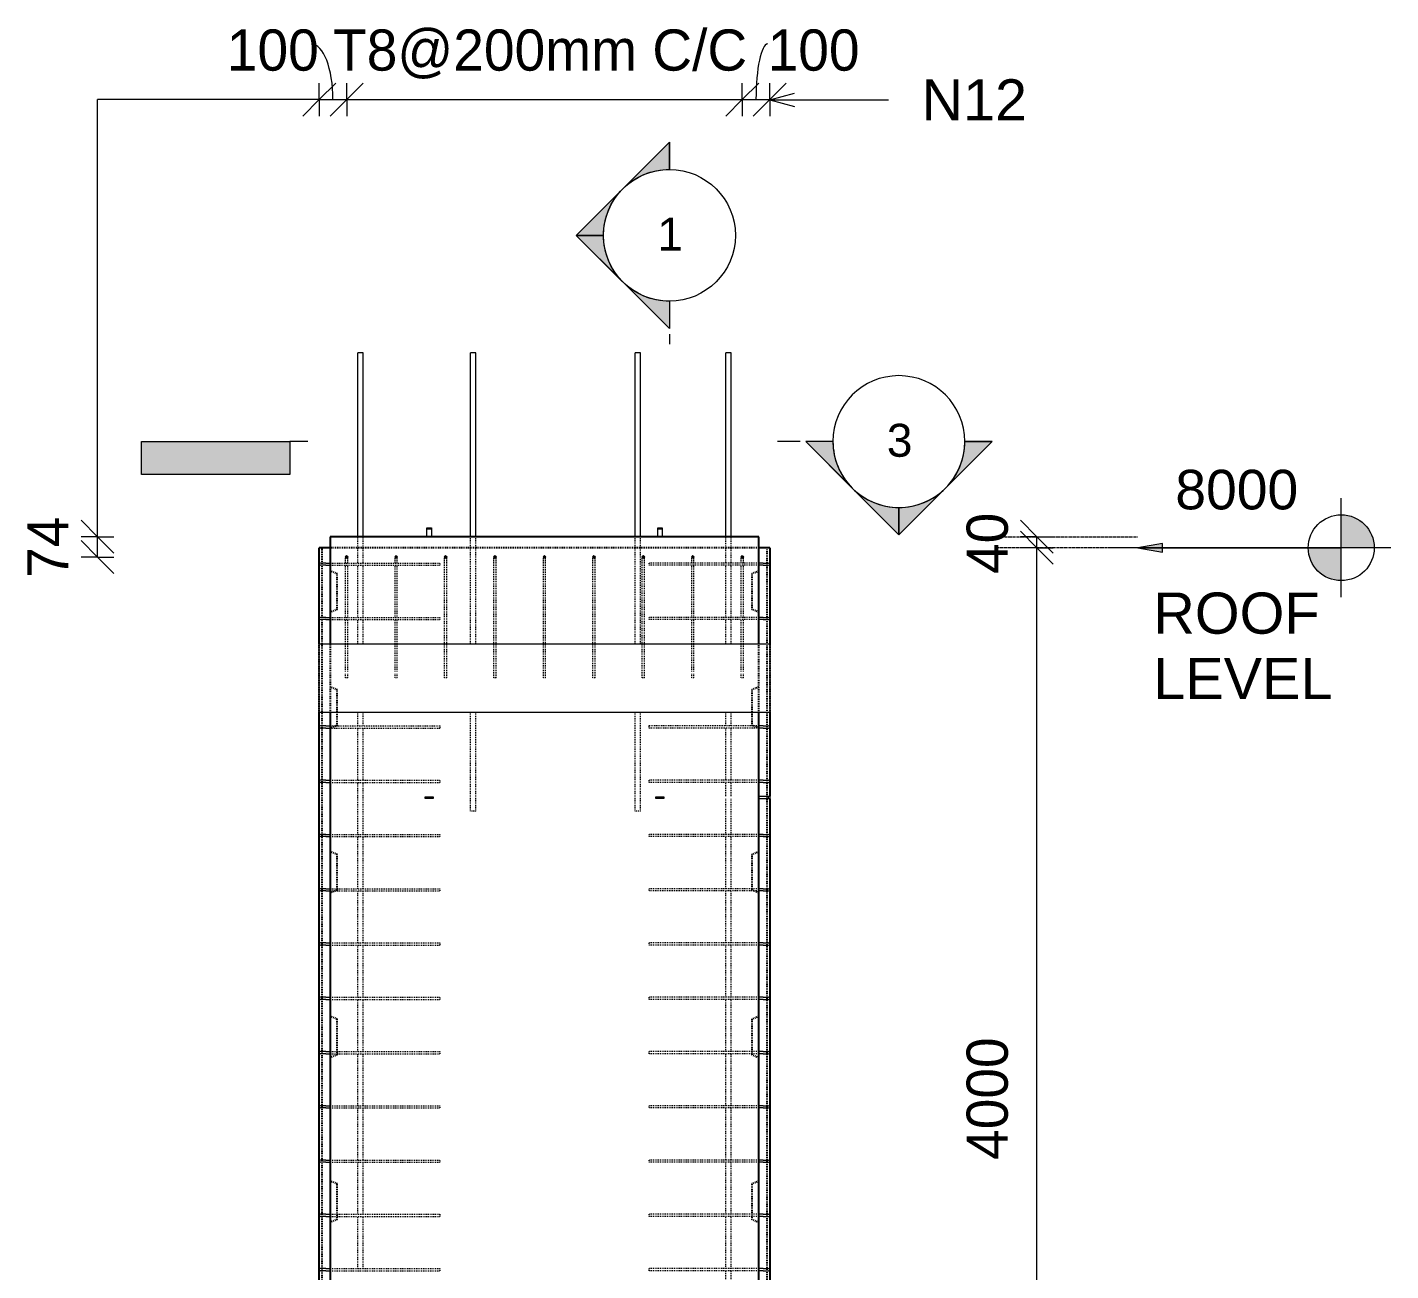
# Model space of a CAD drawing. Header units: millimetres. Extents: x -12091 to 4065, y -2596 to 12430.
# Drawn here: x -7769 to -2804, y 5026 to 9556 of the extents above; entities that cross this region are included whole.
import ezdxf

# ---------------------------------------------------------------- set-up
doc = ezdxf.new("R2010")
doc.units = ezdxf.units.MM
doc.linetypes.add('Dash', pattern=[6.36, 3.18, -3.18])
doc.linetypes.add('Overhead', pattern=[3.97, 2.38, -1.59])
for name, color, linetype, lineweight in [('A-ANNO-DIMS', 211, 'Continuous', 9), ('A-ANNO-DIMS-60', 211, 'Continuous', 9), ('A-DETL-MBND', 5, 'Continuous', 18), ('A-FLOR-OVHD', 1, 'Overhead', 18), ('A-GENM', 13, 'Continuous', 18), ('A-WALL', 113, 'Continuous', 25), ('A-WALL-HDLN', 110, 'Dash', 25), ('G-ANNO-DIMS', 111, 'Continuous', 9), ('G-ANNO-SYMB', 111, 'Continuous', 9), ('G-ANNO-TEXT', 231, 'Continuous', 9), ('S-BEAM', 12, 'Continuous', 18), ('S-RBAR', 171, 'Continuous', 18)]:
    doc.layers.add(name, color=color, linetype=linetype, lineweight=lineweight)
doc.styles.add('Arial', font='arial.ttf', dxfattribs={"height": 120})
doc.styles.add('Arial_1', font='arial.ttf', dxfattribs={"height": 150})
doc.styles.add('Arial_2', font='arial.ttf', dxfattribs={"height": 144})
doc.styles.add('Nirmala UI Semilight', font='NirmalaS.ttf', dxfattribs={"height": 150})
doc.dimstyles.new('Arrow_Filled_-_2_5_NI_UI_1', dxfattribs={"dimscale": 304.8, "dimtxt": 157.104592, "dimasz": 0.393701, "dimexe": 0.19685, "dimexo": 0.0625, "dimgap": 0.19685, "dimtad": 1, "dimdec": 4, "dimzin": 0, "dimdsep": 46, "dimtxsty": 'Nirmala UI Semilight', "dimblk1": 'OBLIQUE', "dimblk2": 'OBLIQUE', "dimsah": 1, "dimcen": 0.09, "dimazin": 0, "dimtfac": 1, "dimtdec": 4, "dimtix": 1, "dimtmove": 0, "dimatfit": 3, "dimfxl": 0.19685, "dimfxlon": 1, "dimtvp": 1, "dimtolj": 1, "dimtzin": 0, "dimarcsym": 2})
doc.dimstyles.new('Arrow_Filled_-_2_5_NI_UI_2', dxfattribs={"dimscale": 304.8, "dimtxt": 157.104592, "dimasz": 0.393701, "dimexe": 0.19685, "dimexo": 0.0625, "dimgap": 0.19685, "dimtad": 1, "dimdec": 4, "dimzin": 0, "dimdsep": 46, "dimtxsty": 'Nirmala UI Semilight', "dimblk1": 'OBLIQUE', "dimblk2": 'OBLIQUE', "dimsah": 1, "dimcen": 0.09, "dimazin": 0, "dimtfac": 1, "dimtdec": 4, "dimtix": 1, "dimtmove": 1, "dimatfit": 3, "dimfxl": 0.19685, "dimfxlon": 1, "dimtvp": 1, "dimtolj": 1, "dimtzin": 0, "dimarcsym": 2})

# ---------------------------------------------------------------- blocks, each defined once
blk = doc.blocks.new('RR spread anchor face based - RR-SA-7_5-260-1726841-Elevation Front')
at = {"layer": 'A-GENM'}
for p, q in [((-6313.4, 7727.8), (-6313.4, 7732.8)), ((-6313.4, 7732.8), (-6297.4, 7732.8)), ((-6313.4, 7700), (-6313.4, 7727.8)), ((-6297.4, 7727.8), (-6313.4, 7727.8)), ((-6297.4, 7732.8), (-6297.4, 7727.8)), ((-6297.4, 7727.8), (-6297.4, 7700))]:
    blk.add_line(p, q, dxfattribs=at)
blk = doc.blocks.new('RR spread anchor face based - RR-SA-2_5-200-1726821-Elevation Front')
at = {"layer": 'A-GENM'}
for p, q in [((-5105.4, 6755), (-5070.4, 6755)), ((-5070.4, 6755), (-5065.4, 6755)), ((-5070.4, 6745), (-5070.4, 6755)), ((-5065.4, 6755), (-5065.4, 6745)), ((-5070.4, 6745), (-5105.4, 6745)), ((-5065.4, 6745), (-5070.4, 6745))]:
    blk.add_line(p, q, dxfattribs=at)
blk = doc.blocks.new('RR spread anchor face based - RR-SA-1_4-160-1726851-Elevation Front')
at = {"layer": 'A-GENM'}
for p, q in [((-6320.4, 6753), (-6317.9, 6753)), ((-6320.4, 6747), (-6320.4, 6753)), ((-6317.9, 6753), (-6292.9, 6753)), ((-6317.9, 6753), (-6317.9, 6747)), ((-6292.9, 6753), (-6290.4, 6753)), ((-6292.9, 6753), (-6292.9, 6747)), ((-6290.4, 6753), (-6290.4, 6747)), ((-6317.9, 6747), (-6320.4, 6747)), ((-6292.9, 6747), (-6317.9, 6747)), ((-6290.4, 6747), (-6292.9, 6747))]:
    blk.add_line(p, q, dxfattribs=at)
blk = doc.blocks.new('Detail View - M_Section Head - Filled SHOP DWG-1002450-Elevation Front')
at = {"layer": 'G-ANNO-SYMB'}
h = blk.add_hatch(color=256, dxfattribs=at)
edge = h.paths.add_edge_path()
edge.add_line((-4934.5, -393.3), (-4835.1, -393.3))
edge.add_arc((-4595.1, -393.3), 240, 180, 225)
edge.add_line((-4764.8, -563), (-4934.5, -393.3))
h = blk.add_hatch(color=256, dxfattribs=at)
edge = h.paths.add_edge_path()
edge.add_line((-4255.7, -393.3), (-4425.4, -563))
edge.add_arc((-4595.1, -393.3), 240, 315, 360)
edge.add_line((-4355.1, -393.3), (-4255.7, -393.3))
h = blk.add_hatch(color=256, dxfattribs=at)
edge = h.paths.add_edge_path()
edge.add_line((-4595.1, -732.7), (-4764.8, -563))
edge.add_arc((-4595.1, -393.3), 240, 225, 270)
edge.add_line((-4595.1, -633.3), (-4595.1, -732.7))
h = blk.add_hatch(color=256, dxfattribs=at)
edge = h.paths.add_edge_path()
edge.add_line((-4595.1, -732.7), (-4595.1, -633.3))
edge.add_arc((-4595.1, -393.3), 240, 270, 315)
edge.add_line((-4425.4, -563), (-4595.1, -732.7))
for p, q in [((-4595.1, -732.7), (-4934.5, -393.3)), ((-4835.1, -393.3), (-4934.5, -393.3)), ((-4934.5, -393.3), (-4764.8, -563)), ((-4835.1, -393.3), (-4934.5, -393.3)), ((-4595.1, -732.7), (-4255.7, -393.3)), ((-4425.4, -563), (-4255.7, -393.3)), ((-4355.1, -393.3), (-4255.7, -393.3)), ((-4255.7, -393.3), (-4355.1, -393.3)), ((-4764.8, -563), (-4595.1, -732.7)), ((-4595.1, -732.7), (-4425.4, -563)), ((-4595.1, -633.3), (-4595.1, -732.7)), ((-4595.1, -732.7), (-4595.1, -633.3))]:
    blk.add_line(p, q, dxfattribs=at)
for start, end in [(360, 180), (180, 360), (180, 225), (315, 0), (225, 270), (270, 315)]:
    blk.add_arc((-4595.1, -393.3), 240, start, end, dxfattribs=at)
blk = doc.blocks.new('DIMBLOCK9-Elevation Front')
at = {"layer": 'A-ANNO-DIMS-60'}
for p, q in [((-6705.4, 9292.1), (-6645.4, 9352.1)), ((-6705.4, 9292.1), (-6705.4, 9352.1)), ((-6605.4, 9292.1), (-6545.4, 9352.1)), ((-6605.4, 9292.1), (-6605.4, 9352.1)), ((-6705.4, 9292.1), (-6765.4, 9232.1)), ((-6705.4, 9292.1), (-6605.4, 9292.1)), ((-6705.4, 9292.1), (-6705.4, 9232.1)), ((-6605.4, 9292.1), (-6665.4, 9232.1)), ((-6605.4, 9292.1), (-6605.4, 9232.1))]:
    blk.add_line(p, q, dxfattribs=at)
blk.add_ellipse((-6733.5, 9292.1), major_axis=(0, 202.8), ratio=0.384682, start_param=4.712389, end_param=6.283185, dxfattribs=at)
at = {"layer": 'A-ANNO-DIMS-60', "color": 0, "insert": (-7041.9, 9547.8), "char_height": 150, "width": 370.196, "attachment_point": 1, "line_spacing_factor": 1.142579, "style": 'Nirmala UI Semilight'}
blk.add_mtext('100', dxfattribs=at)
blk = doc.blocks.new('_Oblique')
at = {"color": 0, "linetype": 'ByBlock', "lineweight": -2}
blk.add_line((-0.5, -0.5), (0.5, 0.5), dxfattribs=at)
blk = doc.blocks.new('DIMBLOCK10-Elevation Front')
at = {"layer": 'A-ANNO-DIMS-60'}
for p, q in [((-6605.4, 9292.1), (-6545.4, 9352.1)), ((-6605.4, 9292.1), (-6605.4, 9352.1)), ((-5165.4, 9292.1), (-5105.4, 9352.1)), ((-5165.4, 9292.1), (-5165.4, 9352.1)), ((-6605.4, 9292.1), (-6665.4, 9232.1)), ((-6605.4, 9292.1), (-5165.4, 9292.1)), ((-6605.4, 9292.1), (-6605.4, 9232.1)), ((-5165.4, 9292.1), (-5225.4, 9232.1)), ((-5165.4, 9292.1), (-5165.4, 9232.1))]:
    blk.add_line(p, q, dxfattribs=at)
at = {"layer": 'A-ANNO-DIMS-60', "color": 0, "insert": (-6655.2, 9547.8), "char_height": 150, "width": 1847.55, "attachment_point": 1, "line_spacing_factor": 1.142579, "style": 'Nirmala UI Semilight'}
blk.add_mtext('T8@200mm C/C', dxfattribs=at)
blk = doc.blocks.new('DIMBLOCK11-Elevation Front')
at = {"layer": 'A-ANNO-DIMS-60'}
for p, q in [((-5165.4, 9292.1), (-5105.4, 9352.1)), ((-5165.4, 9292.1), (-5165.4, 9352.1)), ((-5065.4, 9292.1), (-5005.4, 9352.1)), ((-5065.4, 9292.1), (-5065.4, 9352.1)), ((-5165.4, 9292.1), (-5225.4, 9232.1)), ((-5165.4, 9292.1), (-5065.4, 9292.1)), ((-5165.4, 9292.1), (-5165.4, 9232.1)), ((-5065.4, 9292.1), (-5125.4, 9232.1)), ((-5065.4, 9292.1), (-5065.4, 9232.1))]:
    blk.add_line(p, q, dxfattribs=at)
blk.add_ellipse((-5073, 9292.1), major_axis=(0, 202.8), ratio=0.209126, start_param=0, end_param=1.570796, dxfattribs=at)
at = {"layer": 'A-ANNO-DIMS-60', "color": 0, "insert": (-5073, 9547.8), "char_height": 150, "width": 370.196, "attachment_point": 1, "line_spacing_factor": 1.142579, "style": 'Nirmala UI Semilight'}
blk.add_mtext('100', dxfattribs=at)
blk = doc.blocks.new('DIMBLOCK49-Elevation Front')
at = {"layer": 'A-ANNO-DIMS-60'}
for p, q in [((-7512.9, 7700), (-7572.9, 7760)), ((-7512.9, 7700), (-7572.9, 7700)), ((-7512.9, 7626), (-7512.9, 7700)), ((-7512.9, 7700), (-7452.9, 7640)), ((-7512.9, 7700), (-7452.9, 7700)), ((-7512.9, 7626), (-7572.9, 7686)), ((-7512.9, 7626), (-7572.9, 7626)), ((-7512.9, 7626), (-7452.9, 7566)), ((-7512.9, 7626), (-7452.9, 7626))]:
    blk.add_line(p, q, dxfattribs=at)
at = {"layer": 'A-ANNO-DIMS-60', "color": 0, "insert": (-7768.6, 7550.2), "char_height": 150, "width": 270.791, "attachment_point": 1, "rotation": 90, "line_spacing_factor": 1.142579, "style": 'Nirmala UI Semilight'}
blk.add_mtext('74', dxfattribs=at)
blk = doc.blocks.new('DIMBLOCK74-Elevation Front')
at = {"layer": 'A-ANNO-DIMS-60'}
for p, q in [((-4092.9, 7660), (-4152.9, 7720)), ((-4092.9, 7660), (-4152.9, 7660)), ((-4092.9, 3660), (-4092.9, 7660)), ((-4092.9, 7660), (-4032.9, 7600)), ((-4092.9, 7660), (-4032.9, 7660)), ((-4092.9, 3660), (-4152.9, 3720)), ((-4092.9, 3660), (-4152.9, 3660)), ((-4092.9, 3660), (-4032.9, 3600)), ((-4092.9, 3660), (-4032.9, 3660))]:
    blk.add_line(p, q, dxfattribs=at)
at = {"layer": 'A-ANNO-DIMS-60', "color": 0, "insert": (-4348.6, 5430.1), "char_height": 150, "width": 551.866, "attachment_point": 1, "rotation": 90, "line_spacing_factor": 1.142579, "style": 'Nirmala UI Semilight'}
blk.add_mtext('4000', dxfattribs=at)
blk = doc.blocks.new('DIMBLOCK75-Elevation Front')
at = {"layer": 'A-ANNO-DIMS-60'}
for p, q in [((-4092.9, 7700), (-4152.9, 7760)), ((-4092.9, 7660), (-4152.9, 7720)), ((-4092.9, 7700), (-4152.9, 7700)), ((-4092.9, 7660), (-4092.9, 7700)), ((-4092.9, 7700), (-4032.9, 7640)), ((-4092.9, 7700), (-4032.9, 7700)), ((-4092.9, 7660), (-4152.9, 7660)), ((-4092.9, 7660), (-4032.9, 7600)), ((-4092.9, 7660), (-4032.9, 7660))]:
    blk.add_line(p, q, dxfattribs=at)
at = {"layer": 'A-ANNO-DIMS-60', "color": 0, "insert": (-4348.6, 7564.3), "char_height": 150, "width": 277.647, "attachment_point": 1, "rotation": 90, "line_spacing_factor": 1.142579, "style": 'Nirmala UI Semilight'}
blk.add_mtext('40', dxfattribs=at)
blk = doc.blocks.new('Spot Elevations - M_Spot Elevation - Target Filled-10609-Elevation Front')
at = {"layer": 'G-ANNO-DIMS'}
h = blk.add_hatch(color=256, dxfattribs=at)
edge = h.paths.add_edge_path()
edge.add_line((-2984.5, 7660), (-2864.5, 7660))
edge.add_arc((-2984.5, 7660), 120, 0, 90)
edge.add_line((-2984.5, 7780), (-2984.5, 7660))
h = blk.add_hatch(color=256, dxfattribs=at)
edge = h.paths.add_edge_path()
edge.add_line((-2984.5, 7660), (-3104.5, 7660))
edge.add_arc((-2984.5, 7660), 120, 180, 270)
edge.add_line((-2984.5, 7540), (-2984.5, 7660))
for p, q in [((-2984.5, 7480), (-2984.5, 7840)), ((-2804.5, 7660), (-3824.5, 7660))]:
    blk.add_line(p, q, dxfattribs=at)
blk.add_circle((-2984.5, 7660), 120, dxfattribs=at)
blk = doc.blocks.new('Detail View - M_Section Tail - Filled Horizontal-14034-Elevation Front')
at = {"layer": 'G-ANNO-SYMB'}
blk.add_hatch(color=256, dxfattribs=at).paths.add_polyline_path([(-6812.1, -513.3), (-6812.1, -393.3), (-7352.1, -393.3), (-7352.1, -513.3)])
for p, q in [((-7352.1, -513.3), (-7352.1, -393.3)), ((-7352.1, -393.3), (-6812.1, -393.3)), ((-6812.1, -393.3), (-6812.1, -513.3)), ((-6812.1, -513.3), (-7352.1, -513.3))]:
    blk.add_line(p, q, dxfattribs=at)

msp = doc.modelspace()

# ---------------------------------------------------------------- hatches: boundary and pattern name
at = {"layer": 'G-ANNO-DIMS'}
msp.add_hatch(color=256, dxfattribs=at).paths.add_polyline_path([(-3725.4305, 7660), (-3635.4305, 7644.13057), (-3635.4305, 7675.86943)])
at = {"layer": 'S-RBAR'}
h = msp.add_hatch(color=256, dxfattribs=at)
edge = h.paths.add_edge_path()
edge.add_arc((-6605.4305, 7626), 4, 0, 360)
for points in [[(-6605.4305, 7622), (-6601.4305, 7626), (-6605.4305, 7630), (-6609.4305, 7626)], [(-6425.4305, 7622), (-6421.4305, 7626), (-6425.4305, 7630), (-6429.4305, 7626)], [(-6245.4305, 7622), (-6241.4305, 7626), (-6245.4305, 7630), (-6249.4305, 7626)], [(-6065.4305, 7622), (-6061.4305, 7626), (-6065.4305, 7630), (-6069.4305, 7626)], [(-5885.4305, 7622), (-5881.4305, 7626), (-5885.4305, 7630), (-5889.4305, 7626)], [(-5705.4305, 7622), (-5701.4305, 7626), (-5705.4305, 7630), (-5709.4305, 7626)], [(-5525.4305, 7622), (-5521.4305, 7626), (-5525.4305, 7630), (-5529.4305, 7626)], [(-5345.4305, 7622), (-5341.4305, 7626), (-5345.4305, 7630), (-5349.4305, 7626)], [(-5165.4305, 7622), (-5161.4305, 7626), (-5165.4305, 7630), (-5169.4305, 7626)]]:
    msp.add_hatch(color=256, dxfattribs=at).paths.add_polyline_path(points)
h = msp.add_hatch(color=256, dxfattribs=at)
edge = h.paths.add_edge_path()
edge.add_arc((-6425.4305, 7626), 4, 0, 360)
h = msp.add_hatch(color=256, dxfattribs=at)
edge = h.paths.add_edge_path()
edge.add_arc((-6245.4305, 7626), 4, 0, 360)
h = msp.add_hatch(color=256, dxfattribs=at)
edge = h.paths.add_edge_path()
edge.add_arc((-6065.4305, 7626), 4, 0, 360)
h = msp.add_hatch(color=256, dxfattribs=at)
edge = h.paths.add_edge_path()
edge.add_arc((-5885.4305, 7626), 4, 0, 360)
h = msp.add_hatch(color=256, dxfattribs=at)
edge = h.paths.add_edge_path()
edge.add_arc((-5705.4305, 7626), 4, 0, 360)
h = msp.add_hatch(color=256, dxfattribs=at)
edge = h.paths.add_edge_path()
edge.add_arc((-5525.4305, 7626), 4, 0, 360)
h = msp.add_hatch(color=256, dxfattribs=at)
edge = h.paths.add_edge_path()
edge.add_arc((-5345.4305, 7626), 4, 0, 360)
h = msp.add_hatch(color=256, dxfattribs=at)
edge = h.paths.add_edge_path()
edge.add_arc((-5165.4305, 7626), 4, 0, 360)

# ---------------------------------------------------------------- linework, layer by layer
at = {"layer": 'A-DETL-MBND'}
for p in [(-7512.85834, 7700), (-6705.4305, 9292.09008)]:
    msp.add_line(p, (-7512.85834, 9292.09008), dxfattribs=at)
at = {"layer": 'A-FLOR-OVHD'}
for p, q in [((-4245.4305, 7700), (-3725.4305, 7700)), ((-3725.4305, 7660), (-4245.4305, 7660))]:
    msp.add_line(p, q, dxfattribs=at)
at = {"layer": 'A-WALL'}
for p, q in [((-6665.4305, 7700), (-6665.4305, 7310)), ((-5105.4305, 7700), (-6665.4305, 7700)), ((-5105.4305, 7310), (-5105.4305, 7700)), ((-6705.4305, 7600.38007), (-6705.4305, 7660)), ((-6665.4305, 7660), (-6705.4305, 7660)), ((-5065.4305, 7660), (-5105.4305, 7660)), ((-5065.4305, 7660), (-5065.4305, 7600.38007)), ((-6705.4305, 7402.71341), (-6705.4305, 7599.61993)), ((-5065.4305, 7599.61993), (-5065.4305, 7402.71341)), ((-6705.4305, 7310), (-6705.4305, 7401.95326)), ((-5065.4305, 7401.95326), (-5065.4305, 7310)), ((-6705.4305, 7007.38007), (-6705.4305, 7060)), ((-6665.4305, 7060), (-6665.4305, -1395)), ((-5105.4305, -1395), (-5105.4305, 7060)), ((-5065.4305, 7060), (-5065.4305, 7007.38007)), ((-6705.4305, 6809.71341), (-6705.4305, 7006.61993)), ((-5065.4305, 7006.61993), (-5065.4305, 6809.71341)), ((-6705.4305, 6612.04674), (-6705.4305, 6808.95326)), ((-5065.4305, 6808.95326), (-5065.4305, 6755)), ((-5065.4305, 6745), (-5065.4305, 6612.04674)), ((-6705.4305, 6414.38007), (-6705.4305, 6611.28659)), ((-5065.4305, 6611.28659), (-5065.4305, 6414.38007)), ((-6705.4305, 6216.71341), (-6705.4305, 6413.61993)), ((-5065.4305, 6413.61993), (-5065.4305, 6216.71341)), ((-6705.4305, 6019.04674), (-6705.4305, 6215.95326)), ((-5065.4305, 6215.95326), (-5065.4305, 6019.04674)), ((-6705.4305, 5821.38007), (-6705.4305, 6018.28659)), ((-5065.4305, 6018.28659), (-5065.4305, 5821.38007)), ((-6705.4305, 5623.71341), (-6705.4305, 5820.61993)), ((-5065.4305, 5820.61993), (-5065.4305, 5623.71341)), ((-6705.4305, 5426.04674), (-6705.4305, 5622.95326)), ((-5065.4305, 5622.95326), (-5065.4305, 5426.04674)), ((-6705.4305, 5228.38007), (-6705.4305, 5425.28659)), ((-5065.4305, 5425.28659), (-5065.4305, 5228.38007)), ((-6705.4305, 5030.71341), (-6705.4305, 5227.61993)), ((-5065.4305, 5227.61993), (-5065.4305, 5030.71341)), ((-6705.4305, 4833.04674), (-6705.4305, 5029.95326)), ((-5065.4305, 5029.95326), (-5065.4305, 4833.04674))]:
    msp.add_line(p, q, dxfattribs=at)
at = {"layer": 'A-WALL-HDLN'}
for p, q in [((-6695.42792, 3690.4499), (-6695.42792, 7660)), ((-5105.4305, 7660), (-6665.4305, 7660)), ((-5075.43308, 7660), (-5075.43308, 3690.4499)), ((-6640.4305, 7565), (-6665.4305, 7575)), ((-6640.4305, 7435), (-6640.4305, 7565)), ((-5105.4305, 7575), (-5130.4305, 7565)), ((-5130.4305, 7565), (-5130.4305, 7435)), ((-6640.4305, 7435), (-6665.4305, 7425)), ((-5105.4305, 7425), (-5130.4305, 7435)), ((-6705.4305, 7060.04961), (-6705.4305, 7309.95039)), ((-6665.4305, 7309.95039), (-6665.4305, 7060.04961)), ((-5105.4305, 7060.04961), (-5105.4305, 7309.95039)), ((-5065.4305, 7309.95039), (-5065.4305, 7060.04961)), ((-6640.4305, 7142.5), (-6665.4305, 7152.5)), ((-5105.4305, 7152.5), (-5130.4305, 7142.5)), ((-6640.4305, 7012.5), (-6640.4305, 7142.5)), ((-5130.4305, 7142.5), (-5130.4305, 7012.5)), ((-6640.4305, 7012.5), (-6665.4305, 7002.5)), ((-5105.4305, 7002.5), (-5130.4305, 7012.5)), ((-6640.4305, 6542.5), (-6665.4305, 6552.5)), ((-6640.4305, 6412.5), (-6640.4305, 6542.5)), ((-5105.4305, 6552.5), (-5130.4305, 6542.5)), ((-5130.4305, 6542.5), (-5130.4305, 6412.5)), ((-6640.4305, 6412.5), (-6665.4305, 6402.5)), ((-5105.4305, 6402.5), (-5130.4305, 6412.5)), ((-6640.4305, 5942.5), (-6665.4305, 5952.5)), ((-6640.4305, 5812.5), (-6640.4305, 5942.5)), ((-5105.4305, 5952.5), (-5130.4305, 5942.5)), ((-5130.4305, 5942.5), (-5130.4305, 5812.5)), ((-6640.4305, 5812.5), (-6665.4305, 5802.5)), ((-5105.4305, 5802.5), (-5130.4305, 5812.5)), ((-6640.4305, 5342.5), (-6665.4305, 5352.5)), ((-6640.4305, 5212.5), (-6640.4305, 5342.5)), ((-5105.4305, 5352.5), (-5130.4305, 5342.5)), ((-5130.4305, 5342.5), (-5130.4305, 5212.5)), ((-6640.4305, 5212.5), (-6665.4305, 5202.5)), ((-5105.4305, 5202.5), (-5130.4305, 5212.5))]:
    msp.add_line(p, q, dxfattribs=at)
at = {"layer": 'G-ANNO-DIMS'}
for p, q in [((-3635.4305, 7675.86943), (-3725.4305, 7660)), ((-3725.4305, 7660), (-3635.4305, 7644.13057)), ((-3725.4305, 7660), (-3309.17127, 7660)), ((-3635.4305, 7644.13057), (-3635.4305, 7675.86943)), ((-3309.17127, 7660), (-2984.46991, 7660))]:
    msp.add_line(p, q, dxfattribs=at)
at = {"layer": 'G-ANNO-SYMB'}
for p, q in [((-5430.51737, 8437.76477), (-5430.51737, 8401.30157)), ((-6746.61924, 8046.72422), (-6812.09314, 8046.72422)), ((-4955.11225, 8046.72422), (-5036.81258, 8046.72422))]:
    msp.add_line(p, q, dxfattribs=at)
at = {"layer": 'G-ANNO-TEXT', "color": 7}
for q in [(-4975.55796, 9315.30538), (-4975.55796, 9267.07453), (-4632.9311, 9291.18995)]:
    msp.add_line((-5065.55796, 9291.18995), q, dxfattribs=at)
at = {"layer": 'S-BEAM'}
for p, q in [((-6705.50611, 7060), (-6705.50611, 7310)), ((-6705.50611, 7310), (-5065.32063, 7310)), ((-5065.32063, 7310), (-5065.32063, 7060)), ((-5065.32063, 7060), (-6705.50611, 7060))]:
    msp.add_line(p, q, dxfattribs=at)
at = {"layer": 'S-RBAR'}
for p, q in [((-6545.4305, 8370), (-6565.4305, 8370)), ((-6565.4305, 7700), (-6565.4305, 8370)), ((-6545.4305, 7700), (-6545.4305, 8370)), ((-6135.4305, 8370), (-6155.4305, 8370)), ((-6155.4305, 7700), (-6155.4305, 8370)), ((-6135.4305, 7700), (-6135.4305, 8370)), ((-5535.4305, 8370), (-5555.4305, 8370)), ((-5555.4305, 7700), (-5555.4305, 8370)), ((-5535.4305, 7700), (-5535.4305, 8370)), ((-5205.4305, 8370), (-5225.4305, 8370)), ((-5225.4305, 7700), (-5225.4305, 8370)), ((-5205.4305, 7700), (-5205.4305, 8370)), ((-6681.4305, 7604), (-6701.4305, 7604)), ((-6681.4305, 7596), (-6701.4305, 7596)), ((-6681.4305, 7604), (-6665.84829, 7604)), ((-6681.4305, 7596), (-6665.84829, 7596)), ((-6605.4305, 7630), (-6609.4305, 7626)), ((-6609.4305, 7626), (-6605.4305, 7622)), ((-6601.4305, 7626), (-6605.4305, 7630)), ((-6605.4305, 7622), (-6601.4305, 7626)), ((-6425.4305, 7630), (-6429.4305, 7626)), ((-6429.4305, 7626), (-6425.4305, 7622)), ((-6421.4305, 7626), (-6425.4305, 7630)), ((-6425.4305, 7622), (-6421.4305, 7626)), ((-6245.4305, 7630), (-6249.4305, 7626)), ((-6249.4305, 7626), (-6245.4305, 7622)), ((-6241.4305, 7626), (-6245.4305, 7630)), ((-6245.4305, 7622), (-6241.4305, 7626)), ((-6065.4305, 7630), (-6069.4305, 7626)), ((-6069.4305, 7626), (-6065.4305, 7622)), ((-6061.4305, 7626), (-6065.4305, 7630)), ((-6065.4305, 7622), (-6061.4305, 7626)), ((-5885.4305, 7630), (-5889.4305, 7626)), ((-5889.4305, 7626), (-5885.4305, 7622)), ((-5881.4305, 7626), (-5885.4305, 7630)), ((-5885.4305, 7622), (-5881.4305, 7626)), ((-5705.4305, 7630), (-5709.4305, 7626)), ((-5709.4305, 7626), (-5705.4305, 7622)), ((-5701.4305, 7626), (-5705.4305, 7630)), ((-5705.4305, 7622), (-5701.4305, 7626)), ((-5525.4305, 7630), (-5529.4305, 7626)), ((-5529.4305, 7626), (-5525.4305, 7622)), ((-5521.4305, 7626), (-5525.4305, 7630)), ((-5525.4305, 7622), (-5521.4305, 7626)), ((-5345.4305, 7630), (-5349.4305, 7626)), ((-5349.4305, 7626), (-5345.4305, 7622)), ((-5341.4305, 7626), (-5345.4305, 7630)), ((-5345.4305, 7622), (-5341.4305, 7626)), ((-5165.4305, 7630), (-5169.4305, 7626)), ((-5169.4305, 7626), (-5165.4305, 7622)), ((-5161.4305, 7626), (-5165.4305, 7630)), ((-5165.4305, 7622), (-5161.4305, 7626)), ((-5089.4305, 7604), (-5105.4305, 7604)), ((-5089.4305, 7596), (-5105.4305, 7596)), ((-5089.4305, 7604), (-5069.4305, 7604)), ((-5089.4305, 7596), (-5069.4305, 7596)), ((-6681.4305, 7406.33333), (-6701.4305, 7406.33333)), ((-6681.4305, 7398.33333), (-6701.4305, 7398.33333)), ((-6681.4305, 7406.33333), (-6665.84829, 7406.33333)), ((-6681.4305, 7398.33333), (-6665.84829, 7398.33333)), ((-5089.4305, 7406.33333), (-5105.4305, 7406.33333)), ((-5089.4305, 7398.33333), (-5105.4305, 7398.33333)), ((-5089.4305, 7406.33333), (-5069.4305, 7406.33333)), ((-5089.4305, 7398.33333), (-5069.4305, 7398.33333)), ((-6681.4305, 7011), (-6701.4305, 7011)), ((-6681.4305, 7003), (-6701.4305, 7003)), ((-6681.4305, 7011), (-6665.84829, 7011)), ((-6681.4305, 7003), (-6665.84829, 7003)), ((-5089.4305, 7011), (-5105.4305, 7011)), ((-5089.4305, 7003), (-5105.4305, 7003)), ((-5089.4305, 7011), (-5069.4305, 7011)), ((-5089.4305, 7003), (-5069.4305, 7003)), ((-6681.4305, 6813.33333), (-6701.4305, 6813.33333)), ((-6681.4305, 6805.33333), (-6701.4305, 6805.33333)), ((-6681.4305, 6813.33333), (-6665.4305, 6813.33333)), ((-6681.4305, 6805.33333), (-6665.4305, 6805.33333)), ((-5089.4305, 6813.33333), (-5105.4305, 6813.33333)), ((-5089.4305, 6805.33333), (-5105.4305, 6805.33333)), ((-5089.4305, 6813.33333), (-5069.4305, 6813.33333)), ((-5089.4305, 6805.33333), (-5069.4305, 6805.33333)), ((-6681.4305, 6615.66667), (-6701.4305, 6615.66667)), ((-6681.4305, 6607.66667), (-6701.4305, 6607.66667)), ((-6681.4305, 6615.66667), (-6665.4305, 6615.66667)), ((-6681.4305, 6607.66667), (-6665.4305, 6607.66667)), ((-5089.4305, 6615.66667), (-5105.4305, 6615.66667)), ((-5089.4305, 6607.66667), (-5105.4305, 6607.66667)), ((-5089.4305, 6615.66667), (-5069.4305, 6615.66667)), ((-5089.4305, 6607.66667), (-5069.4305, 6607.66667)), ((-6681.4305, 6418), (-6701.4305, 6418)), ((-6681.4305, 6410), (-6701.4305, 6410)), ((-6681.4305, 6418), (-6665.84829, 6418)), ((-6681.4305, 6410), (-6665.84829, 6410)), ((-5089.4305, 6418), (-5105.4305, 6418)), ((-5089.4305, 6410), (-5105.4305, 6410)), ((-5089.4305, 6418), (-5069.4305, 6418)), ((-5089.4305, 6410), (-5069.4305, 6410)), ((-6681.4305, 6220.33333), (-6701.4305, 6220.33333)), ((-6681.4305, 6212.33333), (-6701.4305, 6212.33333)), ((-6681.4305, 6220.33333), (-6665.4305, 6220.33333)), ((-6681.4305, 6212.33333), (-6665.4305, 6212.33333)), ((-5089.4305, 6220.33333), (-5105.4305, 6220.33333)), ((-5089.4305, 6212.33333), (-5105.4305, 6212.33333)), ((-5089.4305, 6220.33333), (-5069.4305, 6220.33333)), ((-5089.4305, 6212.33333), (-5069.4305, 6212.33333)), ((-6681.4305, 6022.66667), (-6701.4305, 6022.66667)), ((-6681.4305, 6014.66667), (-6701.4305, 6014.66667)), ((-6681.4305, 6022.66667), (-6665.4305, 6022.66667)), ((-6681.4305, 6014.66667), (-6665.4305, 6014.66667)), ((-5089.4305, 6022.66667), (-5105.4305, 6022.66667)), ((-5089.4305, 6014.66667), (-5105.4305, 6014.66667)), ((-5089.4305, 6022.66667), (-5069.4305, 6022.66667)), ((-5089.4305, 6014.66667), (-5069.4305, 6014.66667)), ((-6681.4305, 5825), (-6701.4305, 5825)), ((-6681.4305, 5817), (-6701.4305, 5817)), ((-6681.4305, 5825), (-6665.84829, 5825)), ((-6681.4305, 5817), (-6665.84829, 5817)), ((-5089.4305, 5825), (-5105.4305, 5825)), ((-5089.4305, 5817), (-5105.4305, 5817)), ((-5089.4305, 5825), (-5069.4305, 5825)), ((-5089.4305, 5817), (-5069.4305, 5817)), ((-6681.4305, 5627.33333), (-6701.4305, 5627.33333)), ((-6681.4305, 5619.33333), (-6701.4305, 5619.33333)), ((-6681.4305, 5627.33333), (-6665.4305, 5627.33333)), ((-6681.4305, 5619.33333), (-6665.4305, 5619.33333)), ((-5089.4305, 5627.33333), (-5105.4305, 5627.33333)), ((-5089.4305, 5619.33333), (-5105.4305, 5619.33333)), ((-5089.4305, 5627.33333), (-5069.4305, 5627.33333)), ((-5089.4305, 5619.33333), (-5069.4305, 5619.33333)), ((-6681.4305, 5429.66667), (-6701.4305, 5429.66667)), ((-6681.4305, 5421.66667), (-6701.4305, 5421.66667)), ((-6681.4305, 5429.66667), (-6665.4305, 5429.66667)), ((-6681.4305, 5421.66667), (-6665.4305, 5421.66667)), ((-5089.4305, 5429.66667), (-5105.4305, 5429.66667)), ((-5089.4305, 5421.66667), (-5105.4305, 5421.66667)), ((-5089.4305, 5429.66667), (-5069.4305, 5429.66667)), ((-5089.4305, 5421.66667), (-5069.4305, 5421.66667)), ((-6681.4305, 5232), (-6701.4305, 5232)), ((-6681.4305, 5224), (-6701.4305, 5224)), ((-6681.4305, 5232), (-6665.84829, 5232)), ((-6681.4305, 5224), (-6665.84829, 5224)), ((-5089.4305, 5232), (-5105.4305, 5232)), ((-5089.4305, 5224), (-5105.4305, 5224)), ((-5089.4305, 5232), (-5069.4305, 5232)), ((-5089.4305, 5224), (-5069.4305, 5224)), ((-6681.4305, 5034.33333), (-6701.4305, 5034.33333)), ((-6681.4305, 5026.33333), (-6701.4305, 5026.33333)), ((-6681.4305, 5034.33333), (-6665.4305, 5034.33333)), ((-6681.4305, 5026.33333), (-6665.4305, 5026.33333)), ((-5089.4305, 5034.33333), (-5105.4305, 5034.33333)), ((-5089.4305, 5026.33333), (-5105.4305, 5026.33333)), ((-5089.4305, 5034.33333), (-5069.4305, 5034.33333)), ((-5089.4305, 5026.33333), (-5069.4305, 5026.33333))]:
    msp.add_line(p, q, dxfattribs=at)
at = {"layer": 'S-RBAR', "linetype": 'Dash'}
for p, q in [((-6565.4305, 7604), (-6565.4305, 7699.95039)), ((-6545.4305, 7604), (-6545.4305, 7699.95039)), ((-6155.4305, 7310), (-6155.4305, 7699.95039)), ((-6135.4305, 7310), (-6135.4305, 7699.95039)), ((-5555.4305, 7310), (-5555.4305, 7699.95039)), ((-5535.4305, 7310), (-5535.4305, 7699.95039)), ((-5225.4305, 7604), (-5225.4305, 7699.95039)), ((-5205.4305, 7604), (-5205.4305, 7699.95039)), ((-6665.79868, 7604), (-6265.4305, 7604)), ((-6665.79868, 7596), (-6265.4305, 7596)), ((-6609.4305, 7606), (-6609.4305, 7626)), ((-6609.4305, 7604), (-6609.4305, 7606)), ((-6609.4305, 7406.33333), (-6609.4305, 7596)), ((-6601.4305, 7606), (-6601.4305, 7626)), ((-6601.4305, 7604), (-6601.4305, 7606)), ((-6601.4305, 7406.33333), (-6601.4305, 7596)), ((-6565.4305, 7406.33333), (-6565.4305, 7596)), ((-6545.4305, 7406.33333), (-6545.4305, 7596)), ((-6429.4305, 7606), (-6429.4305, 7626)), ((-6429.4305, 7604), (-6429.4305, 7606)), ((-6429.4305, 7406.33333), (-6429.4305, 7596)), ((-6421.4305, 7606), (-6421.4305, 7626)), ((-6421.4305, 7604), (-6421.4305, 7606)), ((-6421.4305, 7406.33333), (-6421.4305, 7596)), ((-6265.4305, 7596), (-6265.4305, 7604)), ((-6249.4305, 7606), (-6249.4305, 7626)), ((-6249.4305, 7185.6), (-6249.4305, 7606)), ((-6241.4305, 7606), (-6241.4305, 7626)), ((-6241.4305, 7185.6), (-6241.4305, 7606)), ((-6069.4305, 7606), (-6069.4305, 7626)), ((-6069.4305, 7185.6), (-6069.4305, 7606)), ((-6061.4305, 7606), (-6061.4305, 7626)), ((-6061.4305, 7185.6), (-6061.4305, 7606)), ((-5889.4305, 7606), (-5889.4305, 7626)), ((-5889.4305, 7185.6), (-5889.4305, 7606)), ((-5881.4305, 7606), (-5881.4305, 7626)), ((-5881.4305, 7185.6), (-5881.4305, 7606)), ((-5709.4305, 7606), (-5709.4305, 7626)), ((-5709.4305, 7185.6), (-5709.4305, 7606)), ((-5701.4305, 7606), (-5701.4305, 7626)), ((-5701.4305, 7185.6), (-5701.4305, 7606)), ((-5529.4305, 7606), (-5529.4305, 7626)), ((-5529.4305, 7185.6), (-5529.4305, 7606)), ((-5521.4305, 7606), (-5521.4305, 7626)), ((-5521.4305, 7185.6), (-5521.4305, 7606)), ((-5105.48011, 7604), (-5505.4305, 7604)), ((-5505.4305, 7604), (-5505.4305, 7596)), ((-5105.48011, 7596), (-5505.4305, 7596)), ((-5349.4305, 7606), (-5349.4305, 7626)), ((-5349.4305, 7604), (-5349.4305, 7606)), ((-5349.4305, 7406.33333), (-5349.4305, 7596)), ((-5341.4305, 7606), (-5341.4305, 7626)), ((-5341.4305, 7604), (-5341.4305, 7606)), ((-5341.4305, 7406.33333), (-5341.4305, 7596)), ((-5225.4305, 7406.33333), (-5225.4305, 7596)), ((-5205.4305, 7406.33333), (-5205.4305, 7596)), ((-5169.4305, 7606), (-5169.4305, 7626)), ((-5169.4305, 7604), (-5169.4305, 7606)), ((-5169.4305, 7406.33333), (-5169.4305, 7596)), ((-5161.4305, 7606), (-5161.4305, 7626)), ((-5161.4305, 7604), (-5161.4305, 7606)), ((-5161.4305, 7406.33333), (-5161.4305, 7596)), ((-6665.79868, 7406.33333), (-6265.4305, 7406.33333)), ((-6665.79868, 7398.33333), (-6265.4305, 7398.33333)), ((-6609.4305, 7208.66667), (-6609.4305, 7398.33333)), ((-6601.4305, 7208.66667), (-6601.4305, 7398.33333)), ((-6565.4305, 7310), (-6565.4305, 7398.33333)), ((-6545.4305, 7310), (-6545.4305, 7398.33333)), ((-6429.4305, 7208.66667), (-6429.4305, 7398.33333)), ((-6421.4305, 7208.66667), (-6421.4305, 7398.33333)), ((-6265.4305, 7398.33333), (-6265.4305, 7406.33333)), ((-5105.48011, 7406.33333), (-5505.4305, 7406.33333)), ((-5505.4305, 7406.33333), (-5505.4305, 7398.33333)), ((-5105.48011, 7398.33333), (-5505.4305, 7398.33333)), ((-5349.4305, 7208.66667), (-5349.4305, 7398.33333)), ((-5341.4305, 7208.66667), (-5341.4305, 7398.33333)), ((-5225.4305, 7310), (-5225.4305, 7398.33333)), ((-5205.4305, 7310), (-5205.4305, 7398.33333)), ((-5169.4305, 7208.66667), (-5169.4305, 7398.33333)), ((-5161.4305, 7208.66667), (-5161.4305, 7398.33333)), ((-6609.4305, 7185.6), (-6609.4305, 7200.66667)), ((-6601.4305, 7185.6), (-6601.4305, 7200.66667)), ((-6429.4305, 7185.6), (-6429.4305, 7200.66667)), ((-6421.4305, 7185.6), (-6421.4305, 7200.66667)), ((-5349.4305, 7185.6), (-5349.4305, 7200.66667)), ((-5341.4305, 7185.6), (-5341.4305, 7200.66667)), ((-5169.4305, 7185.6), (-5169.4305, 7200.66667)), ((-5161.4305, 7185.6), (-5161.4305, 7200.66667)), ((-6601.4305, 7185.6), (-6609.4305, 7185.6)), ((-6421.4305, 7185.6), (-6429.4305, 7185.6)), ((-6241.4305, 7185.6), (-6249.4305, 7185.6)), ((-6061.4305, 7185.6), (-6069.4305, 7185.6)), ((-5881.4305, 7185.6), (-5889.4305, 7185.6)), ((-5701.4305, 7185.6), (-5709.4305, 7185.6)), ((-5521.4305, 7185.6), (-5529.4305, 7185.6)), ((-5341.4305, 7185.6), (-5349.4305, 7185.6)), ((-5161.4305, 7185.6), (-5169.4305, 7185.6)), ((-6565.4305, 7011), (-6565.4305, 7060)), ((-6545.4305, 7011), (-6545.4305, 7060)), ((-6155.4305, 6700), (-6155.4305, 7060)), ((-6135.4305, 6700), (-6135.4305, 7060)), ((-5555.4305, 6700), (-5555.4305, 7060)), ((-5535.4305, 6700), (-5535.4305, 7060)), ((-5225.4305, 7011), (-5225.4305, 7060)), ((-5205.4305, 7011), (-5205.4305, 7060)), ((-6665.79868, 7011), (-6644.30572, 7011)), ((-6665.79868, 7003), (-6664.30572, 7003)), ((-6664.05528, 7003), (-6265.4305, 7003)), ((-6644.05528, 7011), (-6265.4305, 7011)), ((-6565.4305, 6813.33333), (-6565.4305, 7003)), ((-6545.4305, 6813.33333), (-6545.4305, 7003)), ((-6265.4305, 7003), (-6265.4305, 7011)), ((-5126.80572, 7011), (-5505.4305, 7011)), ((-5505.4305, 7011), (-5505.4305, 7003)), ((-5106.80572, 7003), (-5505.4305, 7003)), ((-5225.4305, 6813.33333), (-5225.4305, 7003)), ((-5205.4305, 6813.33333), (-5205.4305, 7003)), ((-5105.48011, 7011), (-5126.55528, 7011)), ((-5105.48011, 7003), (-5106.55528, 7003)), ((-6665.38089, 6813.33333), (-6265.4305, 6813.33333)), ((-6665.38089, 6805.33333), (-6265.4305, 6805.33333)), ((-6565.4305, 6615.66667), (-6565.4305, 6805.33333)), ((-6545.4305, 6615.66667), (-6545.4305, 6805.33333)), ((-6265.4305, 6805.33333), (-6265.4305, 6813.33333)), ((-5105.48011, 6813.33333), (-5505.4305, 6813.33333)), ((-5505.4305, 6813.33333), (-5505.4305, 6805.33333)), ((-5105.48011, 6805.33333), (-5505.4305, 6805.33333)), ((-5225.4305, 6755), (-5225.4305, 6805.33333)), ((-5205.4305, 6755), (-5205.4305, 6805.33333)), ((-5225.4305, 6615.66667), (-5225.4305, 6745)), ((-5205.4305, 6615.66667), (-5205.4305, 6745)), ((-6135.4305, 6700), (-6155.4305, 6700)), ((-5535.4305, 6700), (-5555.4305, 6700)), ((-6665.38089, 6615.66667), (-6265.4305, 6615.66667)), ((-6665.38089, 6607.66667), (-6265.4305, 6607.66667)), ((-6565.4305, 6418), (-6565.4305, 6607.66667)), ((-6545.4305, 6418), (-6545.4305, 6607.66667)), ((-6265.4305, 6607.66667), (-6265.4305, 6615.66667)), ((-5105.48011, 6615.66667), (-5505.4305, 6615.66667)), ((-5505.4305, 6615.66667), (-5505.4305, 6607.66667)), ((-5105.48011, 6607.66667), (-5505.4305, 6607.66667)), ((-5225.4305, 6418), (-5225.4305, 6607.66667)), ((-5205.4305, 6418), (-5205.4305, 6607.66667)), ((-6665.79868, 6418), (-6265.4305, 6418)), ((-6665.79868, 6410), (-6646.80572, 6410)), ((-6646.55528, 6410), (-6265.4305, 6410)), ((-6565.4305, 6220.33333), (-6565.4305, 6410)), ((-6545.4305, 6220.33333), (-6545.4305, 6410)), ((-6265.4305, 6410), (-6265.4305, 6418)), ((-5105.48011, 6418), (-5505.4305, 6418)), ((-5505.4305, 6418), (-5505.4305, 6410)), ((-5124.30572, 6410), (-5505.4305, 6410)), ((-5225.4305, 6220.33333), (-5225.4305, 6410)), ((-5205.4305, 6220.33333), (-5205.4305, 6410)), ((-5105.48011, 6410), (-5124.05528, 6410)), ((-6665.38089, 6220.33333), (-6265.4305, 6220.33333)), ((-6665.38089, 6212.33333), (-6265.4305, 6212.33333)), ((-6565.4305, 6022.66667), (-6565.4305, 6212.33333)), ((-6545.4305, 6022.66667), (-6545.4305, 6212.33333)), ((-6265.4305, 6212.33333), (-6265.4305, 6220.33333)), ((-5105.48011, 6220.33333), (-5505.4305, 6220.33333)), ((-5505.4305, 6220.33333), (-5505.4305, 6212.33333)), ((-5105.48011, 6212.33333), (-5505.4305, 6212.33333)), ((-5225.4305, 6022.66667), (-5225.4305, 6212.33333)), ((-5205.4305, 6022.66667), (-5205.4305, 6212.33333)), ((-6665.38089, 6022.66667), (-6265.4305, 6022.66667)), ((-6665.38089, 6014.66667), (-6265.4305, 6014.66667)), ((-6565.4305, 5825), (-6565.4305, 6014.66667)), ((-6545.4305, 5825), (-6545.4305, 6014.66667)), ((-6265.4305, 6014.66667), (-6265.4305, 6022.66667)), ((-5105.48011, 6022.66667), (-5505.4305, 6022.66667)), ((-5505.4305, 6022.66667), (-5505.4305, 6014.66667)), ((-5105.48011, 6014.66667), (-5505.4305, 6014.66667)), ((-5225.4305, 5825), (-5225.4305, 6014.66667)), ((-5205.4305, 5825), (-5205.4305, 6014.66667)), ((-6665.79868, 5825), (-6265.4305, 5825)), ((-6665.79868, 5817), (-6265.4305, 5817)), ((-6565.4305, 5627.33333), (-6565.4305, 5817)), ((-6545.4305, 5627.33333), (-6545.4305, 5817)), ((-6265.4305, 5817), (-6265.4305, 5825)), ((-5105.48011, 5825), (-5505.4305, 5825)), ((-5505.4305, 5825), (-5505.4305, 5817)), ((-5105.48011, 5817), (-5505.4305, 5817)), ((-5225.4305, 5627.33333), (-5225.4305, 5817)), ((-5205.4305, 5627.33333), (-5205.4305, 5817)), ((-6665.38089, 5627.33333), (-6265.4305, 5627.33333)), ((-6665.38089, 5619.33333), (-6265.4305, 5619.33333)), ((-6565.4305, 5429.66667), (-6565.4305, 5619.33333)), ((-6545.4305, 5429.66667), (-6545.4305, 5619.33333)), ((-6265.4305, 5619.33333), (-6265.4305, 5627.33333)), ((-5105.48011, 5627.33333), (-5505.4305, 5627.33333)), ((-5505.4305, 5627.33333), (-5505.4305, 5619.33333)), ((-5105.48011, 5619.33333), (-5505.4305, 5619.33333)), ((-5225.4305, 5429.66667), (-5225.4305, 5619.33333)), ((-5205.4305, 5429.66667), (-5205.4305, 5619.33333)), ((-6665.38089, 5429.66667), (-6265.4305, 5429.66667)), ((-6665.38089, 5421.66667), (-6265.4305, 5421.66667)), ((-6565.4305, 5232), (-6565.4305, 5421.66667)), ((-6545.4305, 5232), (-6545.4305, 5421.66667)), ((-6265.4305, 5421.66667), (-6265.4305, 5429.66667)), ((-5105.48011, 5429.66667), (-5505.4305, 5429.66667)), ((-5505.4305, 5429.66667), (-5505.4305, 5421.66667)), ((-5105.48011, 5421.66667), (-5505.4305, 5421.66667)), ((-5225.4305, 5232), (-5225.4305, 5421.66667)), ((-5205.4305, 5232), (-5205.4305, 5421.66667)), ((-6665.79868, 5232), (-6265.4305, 5232)), ((-6665.79868, 5224), (-6265.4305, 5224)), ((-6565.4305, 5034.33333), (-6565.4305, 5224)), ((-6545.4305, 5034.33333), (-6545.4305, 5224)), ((-6265.4305, 5224), (-6265.4305, 5232)), ((-5105.48011, 5232), (-5505.4305, 5232)), ((-5505.4305, 5232), (-5505.4305, 5224)), ((-5105.48011, 5224), (-5505.4305, 5224)), ((-5225.4305, 5034.33333), (-5225.4305, 5224)), ((-5205.4305, 5034.33333), (-5205.4305, 5224)), ((-6665.38089, 5034.33333), (-6265.4305, 5034.33333)), ((-6665.38089, 5026.33333), (-6265.4305, 5026.33333)), ((-6265.4305, 5026.33333), (-6265.4305, 5034.33333)), ((-5105.48011, 5034.33333), (-5505.4305, 5034.33333)), ((-5505.4305, 5034.33333), (-5505.4305, 5026.33333)), ((-5105.48011, 5026.33333), (-5505.4305, 5026.33333)), ((-5225.4305, 4836.66667), (-5225.4305, 5026.33333)), ((-5205.4305, 4836.66667), (-5205.4305, 5026.33333))]:
    msp.add_line(p, q, dxfattribs=at)
at = {"layer": 'S-RBAR'}
for centre in [(-6605.4305, 7626), (-6425.4305, 7626), (-6245.4305, 7626), (-6065.4305, 7626), (-5885.4305, 7626), (-5705.4305, 7626), (-5525.4305, 7626), (-5345.4305, 7626), (-5165.4305, 7626)]:
    msp.add_circle(centre, 4, dxfattribs=at)
for centre, start, end in [((-6701.4305, 7600), 90, 270), ((-5069.4305, 7600), 270, 90), ((-6701.4305, 7402.33333), 90, 270), ((-5069.4305, 7402.33333), 270, 90), ((-6701.4305, 7007), 90, 270), ((-5069.4305, 7007), 270, 90), ((-6701.4305, 6809.33333), 90, 270), ((-5069.4305, 6809.33333), 270, 90), ((-6701.4305, 6611.66667), 90, 270), ((-5069.4305, 6611.66667), 270, 90), ((-6701.4305, 6414), 90, 270), ((-5069.4305, 6414), 270, 90), ((-6701.4305, 6216.33333), 90, 270), ((-5069.4305, 6216.33333), 270, 90), ((-6701.4305, 6018.66667), 90, 270), ((-5069.4305, 6018.66667), 270, 90), ((-6701.4305, 5821), 90, 270), ((-5069.4305, 5821), 270, 90), ((-6701.4305, 5623.33333), 90, 270), ((-5069.4305, 5623.33333), 270, 90), ((-6701.4305, 5425.66667), 90, 270), ((-5069.4305, 5425.66667), 270, 90), ((-6701.4305, 5228), 90, 270), ((-5069.4305, 5228), 270, 90), ((-6701.4305, 5030.33333), 90, 270), ((-5069.4305, 5030.33333), 270, 90)]:
    msp.add_arc(centre, 4, start, end, dxfattribs=at)
at = {"layer": 'S-RBAR', "linetype": 'Dash'}
for centre in [(-6605.4305, 7626), (-6425.4305, 7626), (-6245.4305, 7626), (-6065.4305, 7626), (-5885.4305, 7626), (-5705.4305, 7626), (-5525.4305, 7626), (-5345.4305, 7626), (-5165.4305, 7626)]:
    msp.add_arc(centre, 4, 0, 180, dxfattribs=at)

# ---------------------------------------------------------------- block references
at = {"layer": 'A-GENM'}
for name, p in [('RR spread anchor face based - RR-SA-7_5-260-1726841-Elevation Front', (0, 0)), ('RR spread anchor face based - RR-SA-7_5-260-1726841-Elevation Front', (840, 0)), ('RR spread anchor face based - RR-SA-1_4-160-1726851-Elevation Front', (0, 0)), ('RR spread anchor face based - RR-SA-1_4-160-1726851-Elevation Front', (840, 0)), ('RR spread anchor face based - RR-SA-2_5-200-1726821-Elevation Front', (0, 0))]:
    msp.add_blockref(name, p, dxfattribs=at)
at = {"layer": 'G-ANNO-DIMS'}
msp.add_blockref('Spot Elevations - M_Spot Elevation - Target Filled-10609-Elevation Front', (0, 0), dxfattribs=at)
at = {"layer": 'G-ANNO-SYMB', "extrusion": (0, 0, -1), "rotation": 90.00000000000038}
msp.add_blockref('Detail View - M_Section Head - Filled SHOP DWG-1002450-Elevation Front', (5037.24159, 13392.87702), dxfattribs=at)
at = {"layer": 'G-ANNO-SYMB'}
for name in ['Detail View - M_Section Head - Filled SHOP DWG-1002450-Elevation Front', 'Detail View - M_Section Tail - Filled Horizontal-14034-Elevation Front']:
    msp.add_blockref(name, (0, 8440), dxfattribs=at)

# ---------------------------------------------------------------- texts
at = {"layer": 'G-ANNO-SYMB', "char_height": 120, "width": 115.443, "attachment_point": 1, "style": 'Arial'}
for s, insert in [('1', (-5474.54714, 8862.36539)), ('3', (-4639.14202, 8111.32484))]:
    msp.add_mtext(s, dxfattribs=dict(at, insert=insert))
at = {"layer": 'G-ANNO-TEXT', "color": 7, "char_height": 150, "attachment_point": 1, "style": 'Arial_1'}
for s, insert, width in [('N12', (-4512.9311, 9366.18995), 461.772), ('ROOF', (-3668.93121, 7496.7455), 731.139), ('LEVEL', (-3668.93121, 7258.6205), 784.050375)]:
    msp.add_mtext(s, dxfattribs=dict(at, insert=insert, width=width))

# ---------------------------------------------------------------- dimensions: what is measured, and where the dimension line sits
at = {"layer": 'A-ANNO-DIMS'}
for base, p1, p2, picture, middle in [((-6605.4305, 9292.09008), (-6705.4305, 9232.09008), (-6605.4305, 9232.09008), 'DIMBLOCK9-Elevation Front', (-6856.85108, 9447.79323)), ((-5065.4305, 9292.09008), (-5165.4305, 9232.09008), (-5065.4305, 9232.09008), 'DIMBLOCK11-Elevation Front', (-4887.91731, 9447.79323))]:
    dim = msp.add_linear_dim(base=base, p1=p1, p2=p2, dimstyle='Arrow_Filled_-_2_5_NI_UI_2', override={"dimpost": '<>', "dimfxl": 100}, dxfattribs=at)
    dim.commit()
    dim.dimension.update_dxf_attribs({"geometry": picture, "text_midpoint": middle, "dimtype": 160})
dim = msp.add_linear_dim(base=(-5165.4305, 9292.09008), p1=(-6605.4305, 9232.09008), p2=(-5165.4305, 9232.09008), text='T8@200mm C/C', dimstyle='Arrow_Filled_-_2_5_NI_UI_1', override={"dimpost": '<>', "dimfxl": 1440}, dxfattribs=at)
dim.commit()
dim.dimension.update_dxf_attribs({"geometry": 'DIMBLOCK10-Elevation Front', "text_midpoint": (-5885.4305, 9440.79301)})
for base, p1, p2, override, picture, middle in [((-7512.85834, 7700), (-7452.85834, 7626), (-7452.85834, 7700), {"dimpost": '<>', "dimfxl": 74}, 'DIMBLOCK49-Elevation Front', (-7647.85834, 7663)), ((-4092.86091, 7700), (-4152.86091, 7660), (-4152.86091, 7700), {"dimpost": '<>', "dimfxl": 40}, 'DIMBLOCK75-Elevation Front', (-4230.37137, 7680)), ((-4092.86091, 7660), (-4152.86091, 3660), (-4152.86091, 7660), {"dimpost": '<>', "dimfxl": 4000}, 'DIMBLOCK74-Elevation Front', (-4230.37137, 5660))]:
    dim = msp.add_linear_dim(base=base, p1=p1, p2=p2, angle=90, dimstyle='Arrow_Filled_-_2_5_NI_UI_1', override=override, dxfattribs=at)
    dim.commit()
    dim.dimension.update_dxf_attribs({"geometry": picture, "text_midpoint": middle})

# ---------------------------------------------------------------- next in the draw order: texts
at = {"layer": 'G-ANNO-DIMS', "insert": (-3588.78097, 7943.72587), "char_height": 144, "width": 535.9465296, "attachment_point": 1, "line_spacing_factor": 0.941778, "style": 'Arial_2', "bg_fill": 3, "box_fill_scale": 0, "bg_fill_color": 256, "bg_fill_true_color": 3254780160, "bg_fill_transparency": 256}
msp.add_mtext('8000', dxfattribs=at)

doc.saveas('drawing.dxf')
